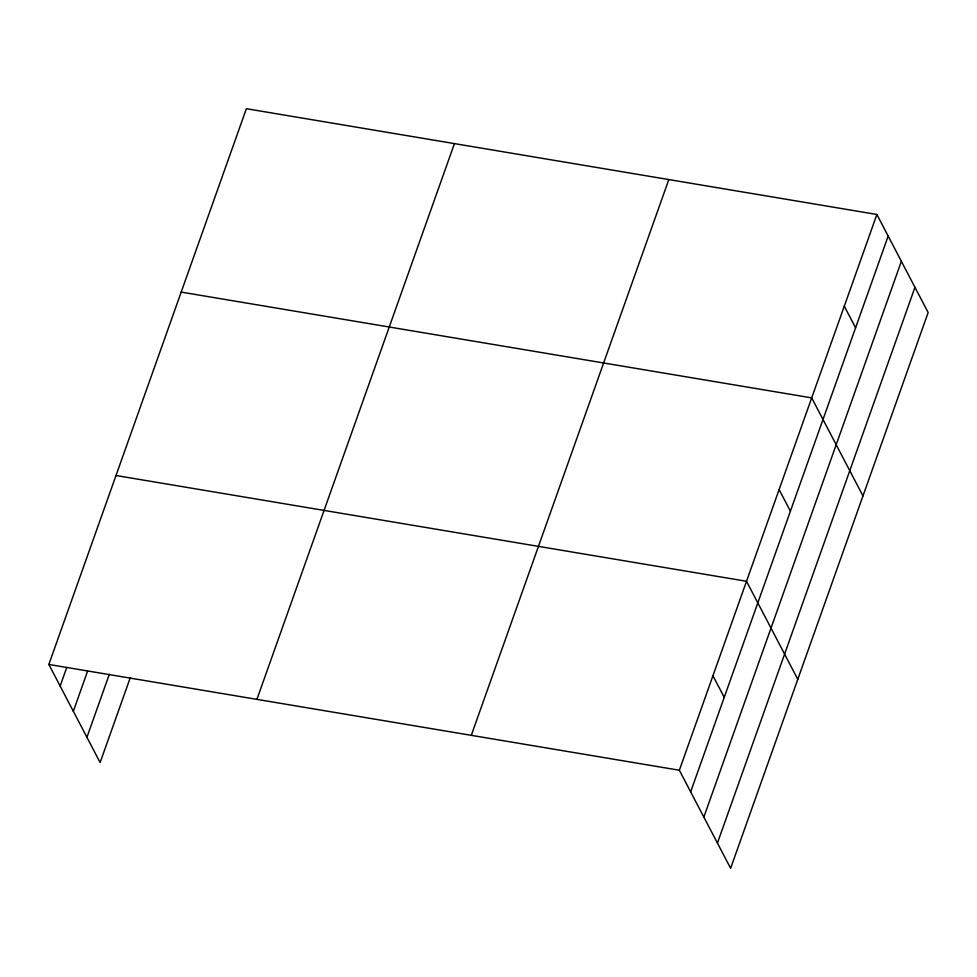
<?xml version="1.0" encoding="UTF-8"?>
<svg xmlns="http://www.w3.org/2000/svg" width="977" height="977" viewBox="0 0 977 977"><rect width="100%" height="100%" fill="white"/><g stroke="black" fill="none" stroke-linecap="round" stroke-linejoin="round"><path stroke-width="1.47" d="M130.136 678.062L100.118 762.524L48.85 664.458L246.375 108.703L876.882 214.476L928.15 312.542L730.625 868.297L679.357 770.242L876.882 214.476M60.147 686.062L66.754 667.462M73.336 711.293L87.576 671.211M86.929 737.293L109.314 674.301M256.914 699.361L454.439 143.607M471.293 735.327L668.818 179.573M690.654 791.846L888.178 236.08M703.843 817.077L901.368 261.311M717.436 843.066L914.961 287.311M181.185 292.099L811.704 397.883L862.972 495.937M116.007 475.506L746.513 581.278L797.782 679.345M48.85 664.458L679.357 770.242M844.287 306.18L855.583 327.783M779.109 489.575L790.405 511.179M712.941 675.754L724.238 697.358"/></g></svg>
